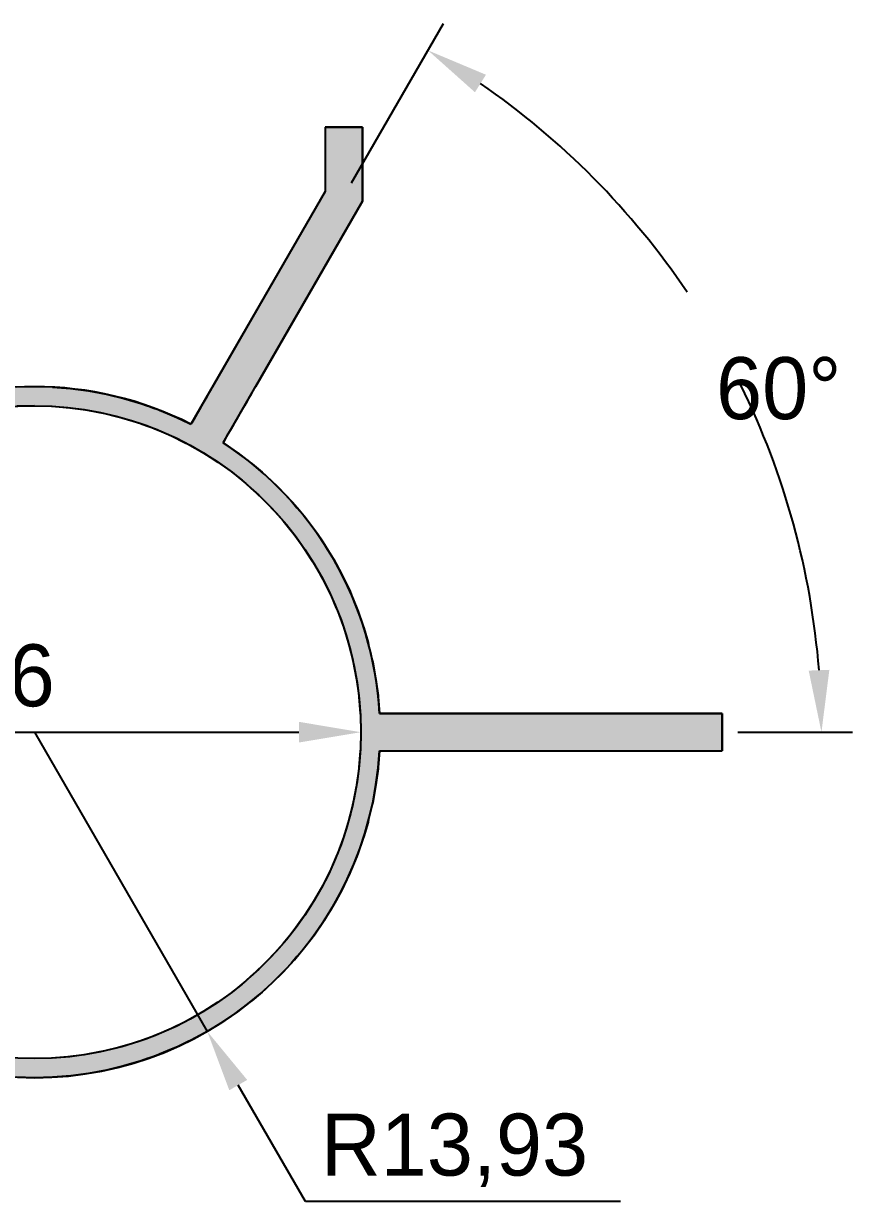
# Model space of a CAD drawing. Extents: x 82.3 to 143, y 152.1 to 202.9.
# Drawn here: x 109.55 to 142.99, y 152.08 to 199.57 of the extents above; entities that cross this region are included whole.
import ezdxf

# ---------------------------------------------------------------- set-up
doc = ezdxf.new("R2010")
doc.units = 0
doc.layers.add('COTAS', color=1, linetype='CONTINUOUS')
doc.layers.add('PRINCIPAL', color=7, linetype='CONTINUOUS')
doc.dimstyles.get("Standard").update_dxf_attribs({"dimtxt": 2.5, "dimasz": 2.5, "dimexe": 1.25, "dimexo": 0.625, "dimtad": 1, "dimcen": 2.5, "dimazin": 3, "dimtfac": 1, "dimtmove": 0, "dimatfit": 3})

# ---------------------------------------------------------------- blocks, each defined once
blk = doc.blocks.new('*D0')
at = {"layer": 'COTAS', "color": 0}
for p, q in [((122.786, 193.146), (126.495, 199.57)), ((138.365, 171), (142.99, 171))]:
    blk.add_line(p, q, dxfattribs=at)
for start, end in [(33.9918, 55.4859), (4.5141, 26.163)]:
    blk.add_arc((110, 171), 31.74, start, end, dxfattribs=at)
for points in [[(127.762, 196.801), (128.207, 197.506), (125.87, 198.488)], [(142.058, 173.514), (141.225, 173.482), (141.74, 171)]]:
    blk.add_solid(points, dxfattribs=at)
at = {"layer": 'COTAS', "color": 252}
blk.add_text('60%%d', height=2.5, dxfattribs=at).set_placement((137.488, 183.62))
blk = doc.blocks.new('*U12')
at = {"layer": 'COTAS', "color": 252}
blk.add_text('R13,16', height=2.5, dxfattribs=at).set_placement((100.035, 172.042))
blk = doc.blocks.new('*D1')
at = {"layer": 'COTAS', "color": 0}
for p, q in [((100.035, 171), (111.91, 171)), ((111.91, 171), (120.66, 171))]:
    blk.add_line(p, q, dxfattribs=at)
blk.add_solid([(120.66, 171.417), (120.66, 170.583), (123.16, 171)], dxfattribs=at)
at = {"layer": 'PRINCIPAL'}
blk.add_blockref('*U12', (0, 0), dxfattribs=at)
blk = doc.blocks.new('*U13')
at = {"layer": 'COTAS', "color": 252}
blk.add_text('R13,93', height=2.5, dxfattribs=at).set_placement((121.548, 153.122))
blk = doc.blocks.new('*D2')
at = {"layer": 'COTAS', "color": 0}
for p, q in [((110, 171), (116.965, 158.936)), ((120.923, 152.08), (118.215, 156.771)), ((133.632, 152.08), (120.923, 152.08))]:
    blk.add_line(p, q, dxfattribs=at)
blk.add_solid([(118.576, 156.98), (117.854, 156.563), (116.965, 158.936)], dxfattribs=at)
at = {"layer": 'PRINCIPAL'}
blk.add_blockref('*U13', (0, 0), dxfattribs=at)
blk = doc.blocks.new('*U15')
at = {"layer": 'PRINCIPAL'}
blk.add_circle((110, 171), 13.16, dxfattribs=at)
blk = doc.blocks.new('*U17')
at = {"layer": 'PRINCIPAL'}
for p, q in [((121.725, 195.398), (121.725, 192.805)), ((123.222, 195.398), (121.725, 195.398)), ((123.222, 192.404), (123.222, 195.398)), ((121.725, 192.805), (116.307, 183.421)), ((117.603, 182.672), (123.222, 192.404)), ((137.74, 171.748), (123.91, 171.748)), ((137.74, 170.251), (137.74, 171.748)), ((123.91, 170.251), (137.74, 170.251))]:
    blk.add_line(p, q, dxfattribs=at)
for start, end in [(63.0802, 116.9198), (3.0802, 56.9198), (183.0802, 356.9198)]:
    blk.add_arc((110, 171), 13.93, start, end, dxfattribs=at)
blk = doc.blocks.new('*U18')
at = {"layer": 'PRINCIPAL', "linetype": 'CONTINUOUS'}
for p, q in [((121.725, 195.398), (123.222, 195.398)), ((121.725, 195.398), (121.725, 192.805)), ((123.222, 195.398), (123.222, 192.805)), ((121.493, 192.404), (117.178, 184.93)), ((123.222, 192.404), (118.907, 184.93)), ((121.725, 192.805), (121.493, 192.404)), ((123.222, 192.805), (123.222, 192.404)), ((110, 184.93), (109.273, 184.911)), ((110.727, 184.911), (110, 184.93)), ((110.727, 184.911), (111.452, 184.854)), ((111.452, 184.854), (112.173, 184.76)), ((112.173, 184.76), (112.888, 184.627)), ((117.08, 184.76), (117.003, 184.627)), ((117.134, 184.854), (117.08, 184.76)), ((117.167, 184.911), (117.134, 184.854)), ((117.178, 184.93), (117.167, 184.911)), ((118.808, 184.76), (118.732, 184.627)), ((118.863, 184.854), (118.808, 184.76)), ((118.896, 184.911), (118.863, 184.854)), ((118.907, 184.93), (118.896, 184.911)), ((112.888, 184.627), (113.595, 184.458)), ((113.595, 184.458), (114.292, 184.252)), ((116.906, 184.458), (116.787, 184.252)), ((117.003, 184.627), (116.906, 184.458)), ((118.634, 184.458), (118.515, 184.252)), ((118.732, 184.627), (118.634, 184.458)), ((110, 184.16), (109.288, 184.141)), ((110, 184.16), (110.712, 184.141)), ((110.712, 184.141), (111.423, 184.083)), ((111.423, 184.083), (111.956, 184.01)), ((111.956, 184.01), (112.129, 183.987)), ((112.129, 183.987), (112.829, 183.852)), ((112.829, 183.852), (113.31, 183.733)), ((114.292, 184.252), (114.554, 184.16)), ((114.554, 184.16), (114.608, 184.141)), ((114.608, 184.141), (114.772, 184.083)), ((114.772, 184.083), (114.978, 184.01)), ((114.978, 184.01), (115.035, 183.987)), ((115.035, 183.987), (115.36, 183.852)), ((115.36, 183.852), (115.65, 183.733)), ((116.556, 183.852), (116.487, 183.733)), ((116.634, 183.987), (116.556, 183.852)), ((116.647, 184.01), (116.634, 183.987)), ((116.689, 184.083), (116.647, 184.01)), ((116.722, 184.141), (116.689, 184.083)), ((116.734, 184.16), (116.722, 184.141)), ((116.787, 184.252), (116.734, 184.16)), ((118.285, 183.852), (118.216, 183.733)), ((118.362, 183.987), (118.285, 183.852)), ((118.376, 184.01), (118.362, 183.987)), ((118.418, 184.083), (118.376, 184.01)), ((118.451, 184.141), (118.418, 184.083)), ((118.462, 184.16), (118.451, 184.141)), ((118.515, 184.252), (118.462, 184.16)), ((113.31, 183.733), (113.521, 183.68)), ((113.521, 183.68), (114.202, 183.471)), ((114.202, 183.471), (114.34, 183.421)), ((114.34, 183.421), (114.871, 183.225)), ((115.65, 183.733), (115.76, 183.68)), ((115.76, 183.68), (116.2, 183.471)), ((116.2, 183.471), (116.307, 183.421)), ((116.336, 183.471), (116.307, 183.421)), ((116.457, 183.68), (116.336, 183.471)), ((116.487, 183.733), (116.457, 183.68)), ((118.035, 183.421), (117.923, 183.225)), ((118.064, 183.471), (118.035, 183.421)), ((118.185, 183.68), (118.064, 183.471)), ((118.216, 183.733), (118.185, 183.68)), ((114.871, 183.225), (115.526, 182.944)), ((115.526, 182.944), (116.073, 182.672)), ((117.76, 182.944), (117.603, 182.672)), ((117.923, 183.225), (117.76, 182.944)), ((116.073, 182.672), (116.164, 182.627)), ((116.164, 182.627), (116.785, 182.276)), ((117.603, 182.672), (117.669, 182.627)), ((117.669, 182.627), (118.177, 182.276)), ((116.785, 182.276), (116.811, 182.259)), ((116.811, 182.259), (117.385, 181.892)), ((117.385, 181.892), (117.491, 181.816)), ((118.177, 182.276), (118.202, 182.259)), ((118.202, 182.259), (118.679, 181.892)), ((118.679, 181.892), (118.778, 181.816)), ((117.491, 181.816), (117.964, 181.477)), ((117.964, 181.477), (118.13, 181.343)), ((118.778, 181.816), (119.175, 181.477)), ((119.175, 181.477), (119.331, 181.343)), ((118.13, 181.343), (118.52, 181.03)), ((118.52, 181.03), (118.729, 180.842)), ((119.331, 181.343), (119.66, 181.03)), ((119.66, 181.03), (119.858, 180.842)), ((118.729, 180.842), (119.05, 180.554)), ((119.05, 180.554), (119.29, 180.315)), ((119.858, 180.842), (120.131, 180.554)), ((120.131, 180.554), (120.358, 180.315)), ((119.29, 180.315), (119.554, 180.05)), ((119.554, 180.05), (119.813, 179.761)), ((120.358, 180.315), (120.583, 180.05)), ((120.583, 180.05), (120.83, 179.761)), ((119.813, 179.761), (120.03, 179.52)), ((120.03, 179.52), (120.3, 179.184)), ((120.83, 179.761), (121.015, 179.52)), ((121.015, 179.52), (121.272, 179.184)), ((120.3, 179.184), (120.477, 178.964)), ((121.272, 179.184), (121.423, 178.964)), ((120.477, 178.964), (120.749, 178.585)), ((120.749, 178.585), (120.892, 178.385)), ((121.423, 178.964), (121.684, 178.585)), ((121.684, 178.585), (121.806, 178.385)), ((120.892, 178.385), (121.161, 177.965)), ((121.806, 178.385), (122.064, 177.965)), ((121.161, 177.965), (121.276, 177.785)), ((121.276, 177.785), (121.536, 177.326)), ((122.064, 177.965), (122.162, 177.785)), ((122.162, 177.785), (122.411, 177.326)), ((121.536, 177.326), (121.627, 177.164)), ((121.627, 177.164), (121.872, 176.67)), ((122.411, 177.326), (122.488, 177.164)), ((122.488, 177.164), (122.724, 176.67)), ((121.872, 176.67), (121.944, 176.526)), ((122.724, 176.67), (122.784, 176.526)), ((121.944, 176.526), (122.171, 175.998)), ((122.784, 176.526), (123.002, 175.998)), ((122.171, 175.998), (122.225, 175.871)), ((122.225, 175.871), (122.43, 175.313)), ((123.002, 175.998), (123.048, 175.871)), ((123.048, 175.871), (123.246, 175.313)), ((122.43, 175.313), (122.471, 175.202)), ((123.246, 175.313), (123.278, 175.202)), ((122.471, 175.202), (122.651, 174.616)), ((123.278, 175.202), (123.453, 174.616)), ((122.651, 174.616), (122.68, 174.521)), ((122.68, 174.521), (122.832, 173.909)), ((123.453, 174.616), (123.475, 174.521)), ((123.475, 174.521), (123.623, 173.909)), ((122.832, 173.909), (122.852, 173.829)), ((122.852, 173.829), (122.974, 173.194)), ((123.623, 173.909), (123.638, 173.829)), ((123.638, 173.829), (123.756, 173.194)), ((122.974, 173.194), (122.987, 173.129)), ((122.987, 173.129), (123.076, 172.473)), ((123.756, 173.194), (123.765, 173.129)), ((123.765, 173.129), (123.852, 172.473)), ((123.076, 172.473), (123.083, 172.423)), ((123.083, 172.423), (123.138, 171.749)), ((123.852, 172.473), (123.856, 172.423)), ((123.856, 172.423), (123.91, 171.749)), ((123.138, 171.749), (123.141, 171.712)), ((123.141, 171.712), (123.16, 171)), ((123.91, 171.749), (137.74, 171.749)), ((137.74, 171.749), (137.74, 171.712)), ((137.74, 171.712), (137.74, 171)), ((123.16, 171), (123.141, 170.288)), ((137.74, 171), (137.74, 170.288)), ((123.138, 170.251), (123.083, 169.577)), ((123.141, 170.288), (123.138, 170.251)), ((123.91, 170.251), (123.856, 169.577)), ((123.91, 170.251), (137.74, 170.251)), ((137.74, 170.288), (137.74, 170.251)), ((123.083, 169.577), (123.076, 169.525)), ((123.856, 169.577), (123.852, 169.525)), ((123.076, 169.525), (122.987, 168.871)), ((123.852, 169.525), (123.765, 168.871)), ((122.974, 168.803), (122.852, 168.171)), ((122.987, 168.871), (122.974, 168.803)), ((123.756, 168.803), (123.638, 168.171)), ((123.765, 168.871), (123.756, 168.803)), ((122.852, 168.171), (122.831, 168.087)), ((123.638, 168.171), (123.622, 168.087)), ((122.831, 168.087), (122.68, 167.479)), ((123.622, 168.087), (123.475, 167.479)), ((122.649, 167.378), (122.471, 166.798)), ((122.68, 167.479), (122.649, 167.378)), ((123.451, 167.378), (123.278, 166.798)), ((123.475, 167.479), (123.451, 167.378)), ((122.471, 166.798), (122.428, 166.68)), ((123.278, 166.798), (123.243, 166.68)), ((122.428, 166.68), (122.225, 166.129)), ((123.243, 166.68), (123.047, 166.129)), ((122.167, 165.994), (121.944, 165.474)), ((122.225, 166.129), (122.167, 165.994)), ((122.999, 165.994), (122.783, 165.474)), ((123.047, 166.129), (122.999, 165.994)), ((121.868, 165.321), (121.627, 164.836)), ((121.944, 165.474), (121.868, 165.321)), ((122.72, 165.321), (122.488, 164.836)), ((122.783, 165.474), (122.72, 165.321)), ((121.627, 164.836), (121.53, 164.663)), ((122.488, 164.836), (122.405, 164.663)), ((121.53, 164.663), (121.276, 164.215)), ((122.405, 164.663), (122.161, 164.215)), ((121.154, 164.023), (120.892, 163.615)), ((121.276, 164.215), (121.154, 164.023)), ((122.057, 164.023), (121.806, 163.615)), ((122.161, 164.215), (122.057, 164.023)), ((120.74, 163.402), (120.477, 163.036)), ((120.892, 163.615), (120.74, 163.402)), ((121.676, 163.402), (121.423, 163.036)), ((121.806, 163.615), (121.676, 163.402)), ((120.477, 163.036), (120.289, 162.802)), ((121.423, 163.036), (121.262, 162.802)), ((120.03, 162.48), (119.801, 162.225)), ((120.289, 162.802), (120.03, 162.48)), ((121.015, 162.48), (120.818, 162.225)), ((121.262, 162.802), (121.015, 162.48)), ((119.554, 161.95), (119.275, 161.671)), ((119.801, 162.225), (119.554, 161.95)), ((120.583, 161.95), (120.345, 161.671)), ((120.818, 162.225), (120.583, 161.95)), ((119.275, 161.671), (119.05, 161.446)), ((120.345, 161.671), (120.131, 161.446)), ((118.712, 161.143), (118.52, 160.97)), ((119.05, 161.446), (118.712, 161.143)), ((119.843, 161.143), (119.66, 160.97)), ((120.131, 161.446), (119.843, 161.143)), ((117.964, 160.523), (117.47, 160.169)), ((118.111, 160.642), (117.964, 160.523)), ((118.52, 160.97), (118.111, 160.642)), ((119.175, 160.523), (118.76, 160.169)), ((119.314, 160.642), (119.175, 160.523)), ((119.66, 160.97), (119.314, 160.642)), ((117.385, 160.108), (116.788, 159.726)), ((117.47, 160.169), (117.385, 160.108)), ((118.68, 160.108), (118.181, 159.726)), ((118.76, 160.169), (118.68, 160.108)), ((116.785, 159.724), (116.164, 159.373)), ((116.788, 159.726), (116.785, 159.724)), ((118.179, 159.724), (117.668, 159.373)), ((118.181, 159.726), (118.179, 159.724)), ((116.044, 159.313), (115.526, 159.056)), ((116.164, 159.373), (116.044, 159.313)), ((117.581, 159.313), (117.161, 159.056)), ((117.668, 159.373), (117.581, 159.313)), ((114.871, 158.775), (114.356, 158.586)), ((115.239, 158.933), (114.871, 158.775)), ((115.526, 159.056), (115.239, 158.933)), ((116.667, 158.775), (116.319, 158.586)), ((116.959, 158.933), (116.667, 158.775)), ((117.161, 159.056), (116.959, 158.933)), ((112.829, 158.148), (112.129, 158.013)), ((113.329, 158.272), (112.829, 158.148)), ((113.521, 158.32), (113.329, 158.272)), ((114.202, 158.529), (113.521, 158.32)), ((114.356, 158.586), (114.202, 158.529)), ((115.36, 158.148), (115.036, 158.013)), ((115.661, 158.272), (115.36, 158.148)), ((115.761, 158.32), (115.661, 158.272)), ((116.2, 158.529), (115.761, 158.32)), ((116.319, 158.586), (116.2, 158.529)), ((111.423, 157.917), (110.712, 157.859)), ((111.984, 157.994), (111.423, 157.917)), ((112.129, 158.013), (111.984, 157.994)), ((114.301, 157.751), (113.602, 157.544)), ((114.554, 157.84), (114.301, 157.751)), ((114.608, 157.859), (114.554, 157.84)), ((114.772, 157.917), (114.608, 157.859)), ((114.988, 157.994), (114.772, 157.917)), ((115.036, 158.013), (114.988, 157.994)), ((112.177, 157.241), (111.455, 157.146)), ((112.894, 157.374), (112.177, 157.241)), ((113.602, 157.544), (112.894, 157.374)), ((110, 157.07), (109.272, 157.089)), ((110.728, 157.089), (110, 157.07)), ((111.455, 157.146), (110.728, 157.089))]:
    blk.add_line(p, q, dxfattribs=at)
for points in [[(121.725, 195.398), (121.725, 195.398), (123.222, 195.398)], [(121.725, 195.398), (121.725, 192.805), (123.222, 192.805)], [(121.493, 192.404), (117.178, 184.93), (118.907, 184.93)], [(121.725, 192.805), (121.493, 192.404), (123.222, 192.404)], [(107.827, 184.76), (107.112, 184.627), (112.888, 184.627)], [(108.548, 184.854), (107.827, 184.76), (112.173, 184.76)], [(109.273, 184.911), (108.548, 184.854), (111.452, 184.854)], [(110, 184.93), (109.273, 184.911), (110.727, 184.911)], [(117.08, 184.76), (117.003, 184.627), (118.732, 184.627)], [(117.134, 184.854), (117.08, 184.76), (118.808, 184.76)], [(117.167, 184.911), (117.134, 184.854), (118.863, 184.854)], [(117.178, 184.93), (117.167, 184.911), (118.896, 184.911)], [(106.405, 184.458), (105.708, 184.252), (114.292, 184.252)], [(107.112, 184.627), (106.405, 184.458), (113.595, 184.458)], [(116.906, 184.458), (116.787, 184.252), (118.515, 184.252)], [(117.003, 184.627), (116.906, 184.458), (118.634, 184.458)], [(105.708, 184.252), (105.446, 184.16), (114.554, 184.16)], [(110, 184.16), (110.712, 184.141), (114.608, 184.141)], [(110.712, 184.141), (111.423, 184.083), (114.772, 184.083)], [(111.423, 184.083), (111.956, 184.01), (114.978, 184.01)], [(111.956, 184.01), (112.129, 183.987), (115.035, 183.987)], [(112.129, 183.987), (112.829, 183.852), (115.36, 183.852)], [(112.829, 183.852), (113.31, 183.733), (115.65, 183.733)], [(116.556, 183.852), (116.487, 183.733), (118.216, 183.733)], [(116.634, 183.987), (116.556, 183.852), (118.285, 183.852)], [(116.647, 184.01), (116.634, 183.987), (118.362, 183.987)], [(116.689, 184.083), (116.647, 184.01), (118.376, 184.01)], [(116.722, 184.141), (116.689, 184.083), (118.418, 184.083)], [(116.734, 184.16), (116.722, 184.141), (118.451, 184.141)], [(116.787, 184.252), (116.734, 184.16), (118.462, 184.16)], [(113.31, 183.733), (113.521, 183.68), (115.76, 183.68)], [(113.521, 183.68), (114.202, 183.471), (116.2, 183.471)], [(114.202, 183.471), (114.34, 183.421), (116.307, 183.421)], [(114.34, 183.421), (114.871, 183.225), (117.923, 183.225)], [(116.336, 183.471), (116.307, 183.421), (118.035, 183.421)], [(116.457, 183.68), (116.336, 183.471), (118.064, 183.471)], [(116.487, 183.733), (116.457, 183.68), (118.185, 183.68)], [(114.871, 183.225), (115.526, 182.944), (117.76, 182.944)], [(115.526, 182.944), (116.073, 182.672), (117.603, 182.672)], [(116.073, 182.672), (116.164, 182.627), (117.669, 182.627)], [(116.164, 182.627), (116.785, 182.276), (118.177, 182.276)], [(116.785, 182.276), (116.811, 182.259), (118.202, 182.259)], [(116.811, 182.259), (117.385, 181.892), (118.679, 181.892)], [(117.385, 181.892), (117.491, 181.816), (118.778, 181.816)], [(117.491, 181.816), (117.964, 181.477), (119.175, 181.477)], [(117.964, 181.477), (118.13, 181.343), (119.331, 181.343)], [(118.13, 181.343), (118.52, 181.03), (119.66, 181.03)], [(118.52, 181.03), (118.729, 180.842), (119.858, 180.842)], [(118.729, 180.842), (119.05, 180.554), (120.131, 180.554)], [(119.05, 180.554), (119.29, 180.315), (120.358, 180.315)], [(119.29, 180.315), (119.554, 180.05), (120.583, 180.05)], [(119.554, 180.05), (119.813, 179.761), (120.83, 179.761)], [(119.813, 179.761), (120.03, 179.52), (121.015, 179.52)], [(120.03, 179.52), (120.3, 179.184), (121.272, 179.184)], [(120.3, 179.184), (120.477, 178.964), (121.423, 178.964)], [(120.477, 178.964), (120.749, 178.585), (121.684, 178.585)], [(120.749, 178.585), (120.892, 178.385), (121.806, 178.385)], [(120.892, 178.385), (121.161, 177.965), (122.064, 177.965)], [(121.161, 177.965), (121.276, 177.785), (122.162, 177.785)], [(121.276, 177.785), (121.536, 177.326), (122.411, 177.326)], [(121.536, 177.326), (121.627, 177.164), (122.488, 177.164)], [(121.627, 177.164), (121.872, 176.67), (122.724, 176.67)], [(121.872, 176.67), (121.944, 176.526), (122.784, 176.526)], [(121.944, 176.526), (122.171, 175.998), (123.002, 175.998)], [(122.171, 175.998), (122.225, 175.871), (123.048, 175.871)], [(122.225, 175.871), (122.43, 175.313), (123.246, 175.313)], [(122.43, 175.313), (122.471, 175.202), (123.278, 175.202)], [(122.471, 175.202), (122.651, 174.616), (123.453, 174.616)], [(122.651, 174.616), (122.68, 174.521), (123.475, 174.521)], [(122.68, 174.521), (122.832, 173.909), (123.623, 173.909)], [(122.832, 173.909), (122.852, 173.829), (123.638, 173.829)], [(122.852, 173.829), (122.974, 173.194), (123.756, 173.194)], [(122.974, 173.194), (122.987, 173.129), (123.765, 173.129)], [(122.987, 173.129), (123.076, 172.473), (123.852, 172.473)], [(123.076, 172.473), (123.083, 172.423), (123.856, 172.423)], [(123.083, 172.423), (123.138, 171.749), (123.91, 171.749)], [(123.138, 171.749), (123.141, 171.712), (137.74, 171.712)], [(123.141, 171.712), (123.16, 171), (137.74, 171)], [(123.91, 171.749), (123.91, 171.749), (137.74, 171.749)], [(123.16, 171), (123.141, 170.288), (137.74, 170.288)], [(123.138, 170.251), (123.083, 169.577), (123.856, 169.577)], [(123.141, 170.288), (123.138, 170.251), (137.74, 170.251)], [(123.91, 170.251), (123.91, 170.251), (137.74, 170.251)], [(123.083, 169.577), (123.076, 169.525), (123.852, 169.525)], [(123.076, 169.525), (122.987, 168.871), (123.765, 168.871)], [(122.974, 168.803), (122.852, 168.171), (123.638, 168.171)], [(122.987, 168.871), (122.974, 168.803), (123.756, 168.803)], [(122.852, 168.171), (122.831, 168.087), (123.622, 168.087)], [(122.831, 168.087), (122.68, 167.479), (123.475, 167.479)], [(122.649, 167.378), (122.471, 166.798), (123.278, 166.798)], [(122.68, 167.479), (122.649, 167.378), (123.451, 167.378)], [(122.471, 166.798), (122.428, 166.68), (123.243, 166.68)], [(122.428, 166.68), (122.225, 166.129), (123.047, 166.129)], [(122.167, 165.994), (121.944, 165.474), (122.783, 165.474)], [(122.225, 166.129), (122.167, 165.994), (122.999, 165.994)], [(121.868, 165.321), (121.627, 164.836), (122.488, 164.836)], [(121.944, 165.474), (121.868, 165.321), (122.72, 165.321)], [(121.627, 164.836), (121.53, 164.663), (122.405, 164.663)], [(121.53, 164.663), (121.276, 164.215), (122.161, 164.215)], [(121.154, 164.023), (120.892, 163.615), (121.806, 163.615)], [(121.276, 164.215), (121.154, 164.023), (122.057, 164.023)], [(120.74, 163.402), (120.477, 163.036), (121.423, 163.036)], [(120.892, 163.615), (120.74, 163.402), (121.676, 163.402)], [(120.477, 163.036), (120.289, 162.802), (121.262, 162.802)], [(120.03, 162.48), (119.801, 162.225), (120.818, 162.225)], [(120.289, 162.802), (120.03, 162.48), (121.015, 162.48)], [(119.554, 161.95), (119.275, 161.671), (120.345, 161.671)], [(119.801, 162.225), (119.554, 161.95), (120.583, 161.95)], [(119.275, 161.671), (119.05, 161.446), (120.131, 161.446)], [(118.712, 161.143), (118.52, 160.97), (119.66, 160.97)], [(119.05, 161.446), (118.712, 161.143), (119.843, 161.143)], [(117.964, 160.523), (117.47, 160.169), (118.76, 160.169)], [(118.111, 160.642), (117.964, 160.523), (119.175, 160.523)], [(118.52, 160.97), (118.111, 160.642), (119.314, 160.642)], [(117.385, 160.108), (116.788, 159.726), (118.181, 159.726)], [(117.47, 160.169), (117.385, 160.108), (118.68, 160.108)], [(116.785, 159.724), (116.164, 159.373), (117.668, 159.373)], [(116.788, 159.726), (116.785, 159.724), (118.179, 159.724)], [(116.044, 159.313), (115.526, 159.056), (117.161, 159.056)], [(116.164, 159.373), (116.044, 159.313), (117.581, 159.313)], [(114.871, 158.775), (114.356, 158.586), (116.319, 158.586)], [(115.239, 158.933), (114.871, 158.775), (116.667, 158.775)], [(115.526, 159.056), (115.239, 158.933), (116.959, 158.933)], [(112.829, 158.148), (112.129, 158.013), (115.036, 158.013)], [(113.329, 158.272), (112.829, 158.148), (115.36, 158.148)], [(113.521, 158.32), (113.329, 158.272), (115.661, 158.272)], [(114.202, 158.529), (113.521, 158.32), (115.761, 158.32)], [(114.356, 158.586), (114.202, 158.529), (116.2, 158.529)], [(105.392, 157.859), (105.446, 157.84), (110, 157.84)], [(105.446, 157.84), (105.699, 157.751), (114.301, 157.751)], [(105.699, 157.751), (106.398, 157.544), (113.602, 157.544)], [(110.712, 157.859), (110, 157.84), (114.554, 157.84)], [(111.423, 157.917), (110.712, 157.859), (114.608, 157.859)], [(111.984, 157.994), (111.423, 157.917), (114.772, 157.917)], [(112.129, 158.013), (111.984, 157.994), (114.988, 157.994)], [(106.398, 157.544), (107.106, 157.374), (112.894, 157.374)], [(107.106, 157.374), (107.823, 157.241), (112.177, 157.241)], [(107.823, 157.241), (108.545, 157.146), (111.455, 157.146)], [(108.545, 157.146), (109.272, 157.089), (110.728, 157.089)]]:
    blk.add_solid(points, dxfattribs=at)
at = {"layer": 'PRINCIPAL', "linetype": 'CONTINUOUS', "extrusion": (0, 0, -1)}
for points in [[(-121.725, 195.398), (-123.222, 195.398), (-123.222, 192.805)], [(-121.493, 192.404), (-123.222, 192.404), (-118.907, 184.93)], [(-121.725, 192.805), (-123.222, 192.805), (-123.222, 192.404)], [(-107.827, 184.76), (-112.173, 184.76), (-112.888, 184.627)], [(-108.548, 184.854), (-111.452, 184.854), (-112.173, 184.76)], [(-109.273, 184.911), (-110.727, 184.911), (-111.452, 184.854)], [(-117.08, 184.76), (-118.808, 184.76), (-118.732, 184.627)], [(-117.134, 184.854), (-118.863, 184.854), (-118.808, 184.76)], [(-117.167, 184.911), (-118.896, 184.911), (-118.863, 184.854)], [(-117.178, 184.93), (-118.907, 184.93), (-118.896, 184.911)], [(-106.405, 184.458), (-113.595, 184.458), (-114.292, 184.252)], [(-107.112, 184.627), (-112.888, 184.627), (-113.595, 184.458)], [(-116.906, 184.458), (-118.634, 184.458), (-118.515, 184.252)], [(-117.003, 184.627), (-118.732, 184.627), (-118.634, 184.458)], [(-105.446, 184.16), (-110, 184.16), (-109.288, 184.141)], [(-105.708, 184.252), (-114.292, 184.252), (-114.554, 184.16)], [(-110, 184.16), (-114.554, 184.16), (-114.608, 184.141)], [(-110.712, 184.141), (-114.608, 184.141), (-114.772, 184.083)], [(-111.423, 184.083), (-114.772, 184.083), (-114.978, 184.01)], [(-111.956, 184.01), (-114.978, 184.01), (-115.035, 183.987)], [(-112.129, 183.987), (-115.035, 183.987), (-115.36, 183.852)], [(-112.829, 183.852), (-115.36, 183.852), (-115.65, 183.733)], [(-116.556, 183.852), (-118.285, 183.852), (-118.216, 183.733)], [(-116.634, 183.987), (-118.362, 183.987), (-118.285, 183.852)], [(-116.647, 184.01), (-118.376, 184.01), (-118.362, 183.987)], [(-116.689, 184.083), (-118.418, 184.083), (-118.376, 184.01)], [(-116.722, 184.141), (-118.451, 184.141), (-118.418, 184.083)], [(-116.734, 184.16), (-118.462, 184.16), (-118.451, 184.141)], [(-116.787, 184.252), (-118.515, 184.252), (-118.462, 184.16)], [(-113.31, 183.733), (-115.65, 183.733), (-115.76, 183.68)], [(-113.521, 183.68), (-115.76, 183.68), (-116.2, 183.471)], [(-114.202, 183.471), (-116.2, 183.471), (-116.307, 183.421)], [(-114.34, 183.421), (-118.035, 183.421), (-117.923, 183.225)], [(-116.336, 183.471), (-118.064, 183.471), (-118.035, 183.421)], [(-116.457, 183.68), (-118.185, 183.68), (-118.064, 183.471)], [(-116.487, 183.733), (-118.216, 183.733), (-118.185, 183.68)], [(-114.871, 183.225), (-117.923, 183.225), (-117.76, 182.944)], [(-115.526, 182.944), (-117.76, 182.944), (-117.603, 182.672)], [(-116.073, 182.672), (-117.603, 182.672), (-117.669, 182.627)], [(-116.164, 182.627), (-117.669, 182.627), (-118.177, 182.276)], [(-116.785, 182.276), (-118.177, 182.276), (-118.202, 182.259)], [(-116.811, 182.259), (-118.202, 182.259), (-118.679, 181.892)], [(-117.385, 181.892), (-118.679, 181.892), (-118.778, 181.816)], [(-117.491, 181.816), (-118.778, 181.816), (-119.175, 181.477)], [(-117.964, 181.477), (-119.175, 181.477), (-119.331, 181.343)], [(-118.13, 181.343), (-119.331, 181.343), (-119.66, 181.03)], [(-118.52, 181.03), (-119.66, 181.03), (-119.858, 180.842)], [(-118.729, 180.842), (-119.858, 180.842), (-120.131, 180.554)], [(-119.05, 180.554), (-120.131, 180.554), (-120.358, 180.315)], [(-119.29, 180.315), (-120.358, 180.315), (-120.583, 180.05)], [(-119.554, 180.05), (-120.583, 180.05), (-120.83, 179.761)], [(-119.813, 179.761), (-120.83, 179.761), (-121.015, 179.52)], [(-120.03, 179.52), (-121.015, 179.52), (-121.272, 179.184)], [(-120.3, 179.184), (-121.272, 179.184), (-121.423, 178.964)], [(-120.477, 178.964), (-121.423, 178.964), (-121.684, 178.585)], [(-120.749, 178.585), (-121.684, 178.585), (-121.806, 178.385)], [(-120.892, 178.385), (-121.806, 178.385), (-122.064, 177.965)], [(-121.161, 177.965), (-122.064, 177.965), (-122.162, 177.785)], [(-121.276, 177.785), (-122.162, 177.785), (-122.411, 177.326)], [(-121.536, 177.326), (-122.411, 177.326), (-122.488, 177.164)], [(-121.627, 177.164), (-122.488, 177.164), (-122.724, 176.67)], [(-121.872, 176.67), (-122.724, 176.67), (-122.784, 176.526)], [(-121.944, 176.526), (-122.784, 176.526), (-123.002, 175.998)], [(-122.171, 175.998), (-123.002, 175.998), (-123.048, 175.871)], [(-122.225, 175.871), (-123.048, 175.871), (-123.246, 175.313)], [(-122.43, 175.313), (-123.246, 175.313), (-123.278, 175.202)], [(-122.471, 175.202), (-123.278, 175.202), (-123.453, 174.616)], [(-122.651, 174.616), (-123.453, 174.616), (-123.475, 174.521)], [(-122.68, 174.521), (-123.475, 174.521), (-123.623, 173.909)], [(-122.832, 173.909), (-123.623, 173.909), (-123.638, 173.829)], [(-122.852, 173.829), (-123.638, 173.829), (-123.756, 173.194)], [(-122.974, 173.194), (-123.756, 173.194), (-123.765, 173.129)], [(-122.987, 173.129), (-123.765, 173.129), (-123.852, 172.473)], [(-123.076, 172.473), (-123.852, 172.473), (-123.856, 172.423)], [(-123.083, 172.423), (-123.856, 172.423), (-123.91, 171.749)], [(-123.138, 171.749), (-137.74, 171.749), (-137.74, 171.712)], [(-123.141, 171.712), (-137.74, 171.712), (-137.74, 171)], [(-123.16, 171), (-137.74, 171), (-137.74, 170.288)], [(-123.138, 170.251), (-123.91, 170.251), (-123.856, 169.577)], [(-123.141, 170.288), (-137.74, 170.288), (-137.74, 170.251)], [(-123.083, 169.577), (-123.856, 169.577), (-123.852, 169.525)], [(-123.076, 169.525), (-123.852, 169.525), (-123.765, 168.871)], [(-122.974, 168.803), (-123.756, 168.803), (-123.638, 168.171)], [(-122.987, 168.871), (-123.765, 168.871), (-123.756, 168.803)], [(-122.852, 168.171), (-123.638, 168.171), (-123.622, 168.087)], [(-122.831, 168.087), (-123.622, 168.087), (-123.475, 167.479)], [(-122.649, 167.378), (-123.451, 167.378), (-123.278, 166.798)], [(-122.68, 167.479), (-123.475, 167.479), (-123.451, 167.378)], [(-122.471, 166.798), (-123.278, 166.798), (-123.243, 166.68)], [(-122.428, 166.68), (-123.243, 166.68), (-123.047, 166.129)], [(-122.167, 165.994), (-122.999, 165.994), (-122.783, 165.474)], [(-122.225, 166.129), (-123.047, 166.129), (-122.999, 165.994)], [(-121.868, 165.321), (-122.72, 165.321), (-122.488, 164.836)], [(-121.944, 165.474), (-122.783, 165.474), (-122.72, 165.321)], [(-121.627, 164.836), (-122.488, 164.836), (-122.405, 164.663)], [(-121.53, 164.663), (-122.405, 164.663), (-122.161, 164.215)], [(-121.154, 164.023), (-122.057, 164.023), (-121.806, 163.615)], [(-121.276, 164.215), (-122.161, 164.215), (-122.057, 164.023)], [(-120.74, 163.402), (-121.676, 163.402), (-121.423, 163.036)], [(-120.892, 163.615), (-121.806, 163.615), (-121.676, 163.402)], [(-120.477, 163.036), (-121.423, 163.036), (-121.262, 162.802)], [(-120.03, 162.48), (-121.015, 162.48), (-120.818, 162.225)], [(-120.289, 162.802), (-121.262, 162.802), (-121.015, 162.48)], [(-119.554, 161.95), (-120.583, 161.95), (-120.345, 161.671)], [(-119.801, 162.225), (-120.818, 162.225), (-120.583, 161.95)], [(-119.275, 161.671), (-120.345, 161.671), (-120.131, 161.446)], [(-118.712, 161.143), (-119.843, 161.143), (-119.66, 160.97)], [(-119.05, 161.446), (-120.131, 161.446), (-119.843, 161.143)], [(-117.964, 160.523), (-119.175, 160.523), (-118.76, 160.169)], [(-118.111, 160.642), (-119.314, 160.642), (-119.175, 160.523)], [(-118.52, 160.97), (-119.66, 160.97), (-119.314, 160.642)], [(-117.385, 160.108), (-118.68, 160.108), (-118.181, 159.726)], [(-117.47, 160.169), (-118.76, 160.169), (-118.68, 160.108)], [(-116.785, 159.724), (-118.179, 159.724), (-117.668, 159.373)], [(-116.788, 159.726), (-118.181, 159.726), (-118.179, 159.724)], [(-116.044, 159.313), (-117.581, 159.313), (-117.161, 159.056)], [(-116.164, 159.373), (-117.668, 159.373), (-117.581, 159.313)], [(-114.871, 158.775), (-116.667, 158.775), (-116.319, 158.586)], [(-115.239, 158.933), (-116.959, 158.933), (-116.667, 158.775)], [(-115.526, 159.056), (-117.161, 159.056), (-116.959, 158.933)], [(-112.829, 158.148), (-115.36, 158.148), (-115.036, 158.013)], [(-113.329, 158.272), (-115.661, 158.272), (-115.36, 158.148)], [(-113.521, 158.32), (-115.761, 158.32), (-115.661, 158.272)], [(-114.202, 158.529), (-116.2, 158.529), (-115.761, 158.32)], [(-114.356, 158.586), (-116.319, 158.586), (-116.2, 158.529)], [(-105.392, 157.859), (-109.288, 157.859), (-110, 157.84)], [(-105.446, 157.84), (-114.554, 157.84), (-114.301, 157.751)], [(-105.699, 157.751), (-114.301, 157.751), (-113.602, 157.544)], [(-110.712, 157.859), (-114.608, 157.859), (-114.554, 157.84)], [(-111.423, 157.917), (-114.772, 157.917), (-114.608, 157.859)], [(-111.984, 157.994), (-114.988, 157.994), (-114.772, 157.917)], [(-112.129, 158.013), (-115.036, 158.013), (-114.988, 157.994)], [(-106.398, 157.544), (-113.602, 157.544), (-112.894, 157.374)], [(-107.106, 157.374), (-112.894, 157.374), (-112.177, 157.241)], [(-107.823, 157.241), (-112.177, 157.241), (-111.455, 157.146)], [(-108.545, 157.146), (-111.455, 157.146), (-110.728, 157.089)], [(-109.272, 157.089), (-110.728, 157.089), (-110, 157.07)]]:
    blk.add_solid(points, dxfattribs=at)

msp = doc.modelspace()

# ---------------------------------------------------------------- block references
at = {"layer": 'PRINCIPAL'}
for name in ['*U17', '*U15']:
    msp.add_blockref(name, (0, 0), dxfattribs=at)
at = {"layer": 'PRINCIPAL', "linetype": 'CONTINUOUS'}
msp.add_blockref('*U18', (0, 0), dxfattribs=at)

# ---------------------------------------------------------------- dimensions: what is measured, and where the dimension line sits
at = {"layer": 'COTAS'}
dim = msp.add_angular_dim_2l(base=(139.826, 181.856), line1=((110, 171), (137.74, 171)), line2=((110, 171), (122.473, 192.604)), dimstyle='Standard', override={"dimdec": 0}, dxfattribs=at)
dim.commit()
dim.dimension.update_dxf_attribs({"geometry": '*D0', "text_midpoint": (137.488, 186.87)})
dim = msp.add_radius_dim(center=(110, 171), mpoint=(123.16, 171), dimstyle='Standard', dxfattribs=at)
dim.commit()
dim.dimension.update_dxf_attribs({"geometry": '*D1', "text_midpoint": (111.91, 171), "dimtype": 132})
dim = msp.add_radius_dim(center=(110, 171), mpoint=(116.965, 158.936), dimstyle='Standard', dxfattribs=at)
dim.commit()
dim.dimension.update_dxf_attribs({"geometry": '*D2', "text_midpoint": (127.59, 154.164)})

doc.saveas('drawing.dxf')
